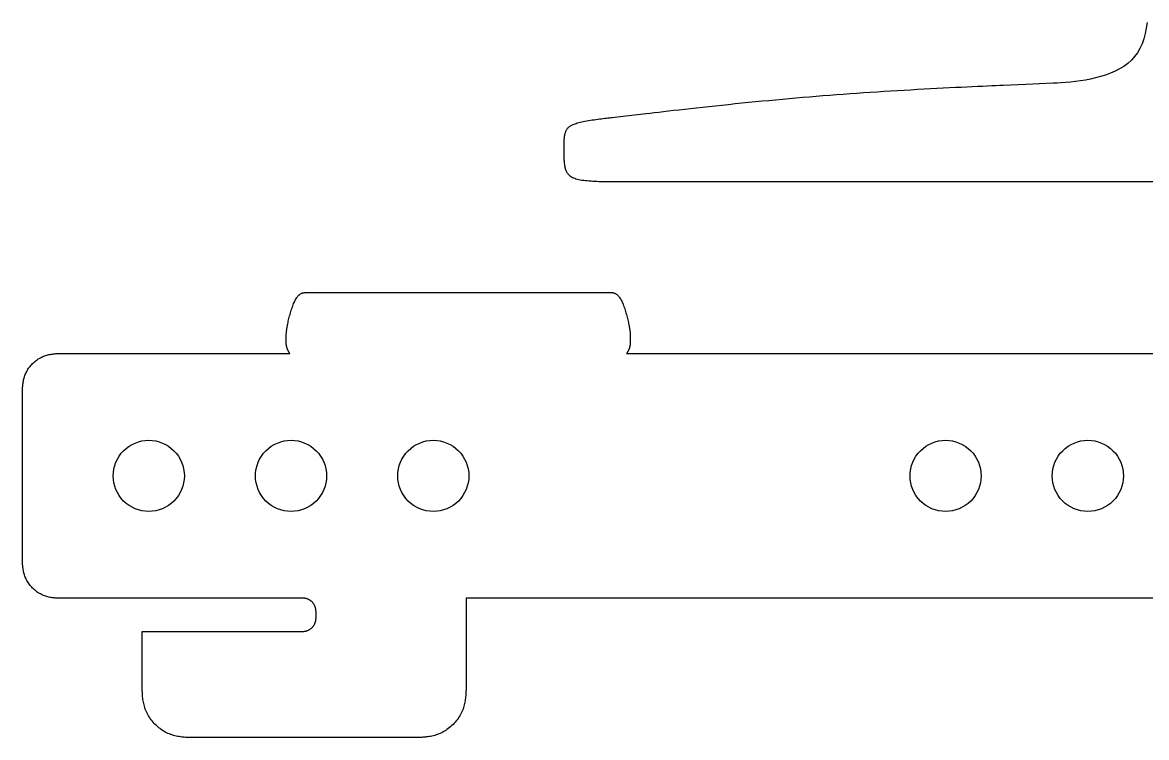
# Model space of a CAD drawing. Header units: millimetres. Extents: x 26 to 901, y 18 to 261.
# Drawn here: x 206.1 to 364.1, y 126.5 to 227 of the extents above; entities that cross this region are included whole.
import ezdxf

# ---------------------------------------------------------------- set-up
doc = ezdxf.new("R2010")
doc.units = ezdxf.units.MM

msp = doc.modelspace()

# ---------------------------------------------------------------- linework, layer by layer
at = {"flags": 128}
for points in [[(364.197594, 227.031132), (364.075621, 226.237228), (363.921145, 225.470455), (363.728304, 224.73608), (363.491238, 224.039369), (363.204083, 223.385589), (362.860978, 222.780005), (362.457967, 222.22658), (361.998712, 221.724056), (361.488782, 221.269875), (360.933746, 220.861475), (360.339173, 220.496297), (359.710629, 220.171779), (359.053685, 219.885362), (358.373908, 219.634485), (357.676867, 219.416587), (356.96813, 219.229109), (356.253267, 219.06949), (355.537844, 218.935169), (354.827432, 218.823587), (354.127598, 218.732182), (353.44391, 218.658395), (352.781938, 218.599664), (352.14725, 218.553431), (351.545414, 218.517134), (350.981998, 218.488212), (347.158733, 218.313763), (343.989364, 218.17582), (343.490585, 218.154097), (342.946642, 218.130323), (342.359912, 218.104514), (341.732773, 218.076689), (341.0676, 218.046865), (340.366772, 218.015059), (339.632665, 217.98129), (338.867656, 217.945575), (338.074122, 217.90793), (337.25444, 217.868375), (336.410987, 217.826925), (335.546139, 217.7836), (334.662274, 217.738416), (333.761769, 217.691391), (332.847, 217.642543), (331.920345, 217.591888), (330.98418, 217.539446), (330.040882, 217.485232), (329.092829, 217.429265), (328.142397, 217.371563), (327.191567, 217.312139), (326.240735, 217.250998), (325.289901, 217.188138), (324.339066, 217.123562), (323.38823, 217.057268), (322.437392, 216.989257), (321.486554, 216.91953), (320.535714, 216.848086), (319.584874, 216.774925), (318.634032, 216.700049), (317.68319, 216.623458), (316.732348, 216.54515), (315.781505, 216.465128), (314.830662, 216.38339), (313.879819, 216.299938), (312.928976, 216.214772), (311.978133, 216.127891), (311.02729, 216.039296), (310.076448, 215.948988), (309.125606, 215.856966), (308.175161, 215.763291), (307.227093, 215.668263), (306.283781, 215.572244), (305.3476, 215.475593), (304.420928, 215.378672), (303.506142, 215.281841), (302.605618, 215.185461), (301.721735, 215.089892), (300.856869, 214.995496), (300.013397, 214.902633), (299.193697, 214.811664), (298.400144, 214.722949), (297.635117, 214.636849), (296.900992, 214.553724), (296.200147, 214.473936), (295.534958, 214.397845), (294.907802, 214.325812), (294.321058, 214.258198), (293.7771, 214.195362), (290.108857, 213.770964), (288.983698, 213.64071), (288.806742, 213.620201), (288.614451, 213.597776), (288.408364, 213.573472), (288.190024, 213.547326), (287.960972, 213.519375), (287.722748, 213.489657), (287.476895, 213.458209), (287.224954, 213.425069), (286.968465, 213.390274), (286.708971, 213.353861), (286.448012, 213.315867), (286.187129, 213.27633), (285.927865, 213.235287), (285.67176, 213.192776), (285.420356, 213.148833), (285.175193, 213.103497), (284.937813, 213.056803), (284.709758, 213.008791), (284.492568, 212.959497), (284.287786, 212.908958), (284.096603, 212.85719), (283.918817, 212.804121), (283.753877, 212.749656), (283.601233, 212.693701), (283.460333, 212.636163), (283.330627, 212.576947), (283.211563, 212.515959), (283.102591, 212.453105), (283.00316, 212.38829), (282.912718, 212.321421), (282.830714, 212.252404), (282.756599, 212.181144), (282.68982, 212.107547), (282.629827, 212.03152), (282.576069, 211.952967), (282.527995, 211.871795), (282.485054, 211.78791), (282.446694, 211.701218), (282.412366, 211.611624), (282.381518, 211.519034), (282.353667, 211.423448), (282.328598, 211.32524), (282.306166, 211.224876), (282.286223, 211.122823), (282.268624, 211.019548), (282.253221, 210.915519), (282.239869, 210.811203), (282.228421, 210.707065), (282.21873, 210.603575), (282.210651, 210.501197), (282.204036, 210.400401), (282.198739, 210.301651), (282.194614, 210.205417), (282.191514, 210.112164), (282.189292, 210.02236), (282.187803, 209.936471), (282.1869, 209.854965), (282.186436, 209.778309), (282.186266, 209.706969), (282.186241, 209.224693)], [(282.186241, 209.224693), (282.186241, 208.80793), (282.186259, 208.742352), (282.186387, 208.670891), (282.186734, 208.593918), (282.187409, 208.511802), (282.188522, 208.424912), (282.190182, 208.333618), (282.192499, 208.238289), (282.195583, 208.139295), (282.199542, 208.037004), (282.204486, 207.931787), (282.210526, 207.824013), (282.217769, 207.714051), (282.226326, 207.602271), (282.236306, 207.489042), (282.247819, 207.374734), (282.260974, 207.259716), (282.27588, 207.144357), (282.292647, 207.029027), (282.311385, 206.914096), (282.332203, 206.799932), (282.355302, 206.686877), (282.381253, 206.575158), (282.410717, 206.464974), (282.444356, 206.356523), (282.482832, 206.250006), (282.526807, 206.145619), (282.576943, 206.043563), (282.633902, 205.944036), (282.698346, 205.847238), (282.770936, 205.753366), (282.852335, 205.662619), (282.943204, 205.575198), (283.044206, 205.491299), (283.156002, 205.411123), (283.279254, 205.334869), (283.414624, 205.262734), (283.562774, 205.194918), (283.724366, 205.131619), (283.900063, 205.073037), (284.090524, 205.019371), (284.296028, 204.970743), (284.515308, 204.926974), (284.74671, 204.887807), (284.988584, 204.852988), (285.239276, 204.822259), (285.497134, 204.795367), (285.760507, 204.772055), (286.027742, 204.752066), (286.297187, 204.735147), (286.567189, 204.72104), (286.836097, 204.70949), (287.102257, 204.700242), (287.364019, 204.69304), (287.619729, 204.687627), (287.867735, 204.683749), (288.106385, 204.681149), (288.334027, 204.679572), (288.549009, 204.678762), (288.749678, 204.678464), (290.108857, 204.678421), (290.112667, 204.678421), (290.13934, 204.678421), (290.211739, 204.678421), (290.352727, 204.678421), (290.585166, 204.678421), (290.931919, 204.678421), (291.415849, 204.678421), (292.059819, 204.678421), (292.886692, 204.678421), (293.91933, 204.678421), (295.180597, 204.678421), (296.693355, 204.678421), (298.480467, 204.678421), (300.564795, 204.678421), (302.969204, 204.678421), (305.716555, 204.678421), (308.829712, 204.678421), (312.331537, 204.678421), (316.244893, 204.678421), (320.592643, 204.678421), (325.386219, 204.678421), (330.591325, 204.678421), (336.162237, 204.678421), (342.053229, 204.678421), (348.218575, 204.678421), (354.612549, 204.678421), (361.189426, 204.678421), (367.90348, 204.678421)], [(366.724289, 146.116659), (363.259075, 146.116206), (359.550334, 146.115722), (355.628504, 146.11521), (351.524028, 146.114674), (347.267346, 146.114118), (342.8889, 146.113547), (338.419129, 146.112962), (333.888478, 146.112371), (329.327385, 146.111775), (324.766292, 146.111179), (320.23564, 146.110588), (315.765871, 146.110004), (311.387424, 146.109432), (307.130742, 146.108877), (303.026266, 146.108341), (299.104436, 146.107829), (295.395695, 146.107345), (291.930482, 146.106892), (288.739239, 146.106475), (285.844797, 146.106097), (283.239544, 146.105757), (280.908263, 146.105453), (278.83573, 146.105182), (277.006728, 146.104944), (275.406032, 146.104734), (274.018425, 146.104553), (272.828685, 146.104397), (271.821591, 146.104266), (270.981924, 146.104156), (270.294462, 146.104067), (269.743986, 146.103994), (269.315274, 146.103938), (268.993105, 146.103896), (268.76226, 146.103867), (268.607518, 146.103847), (268.513658, 146.103834), (268.465459, 146.103828), (268.447702, 146.103826), (268.445166, 146.103825), (268.445165, 146.103578), (268.445166, 146.101851), (268.445166, 146.097164), (268.445167, 146.088035), (268.445169, 146.072986), (268.445171, 146.050534), (268.445175, 146.019202), (268.44518, 145.977507), (268.445186, 145.92397), (268.445194, 145.85711), (268.445203, 145.775447), (268.445214, 145.677501), (268.445228, 145.561792), (268.445243, 145.426838), (268.445262, 145.271161), (268.445281, 145.093279), (268.445305, 144.891713), (268.445331, 144.664981), (268.44536, 144.411604), (268.445392, 144.130102), (268.445428, 143.819735), (268.445467, 143.482721), (268.445508, 143.122024), (268.445552, 142.740601), (268.445598, 142.341416), (268.445646, 141.927427), (268.445695, 141.501596), (268.445745, 141.066885), (268.445795, 140.62625), (268.445847, 140.182656), (268.445897, 139.739062), (268.445948, 139.298429), (268.445998, 138.863716), (268.446047, 138.437885), (268.446094, 138.023897), (268.446141, 137.624711), (268.446185, 137.24329), (268.446227, 136.882591), (268.446265, 136.545579), (268.446301, 136.23521), (268.446333, 135.953708), (268.446362, 135.700332), (268.446389, 135.4736), (268.446411, 135.272034), (268.446432, 135.094151), (268.44645, 134.938474), (268.446465, 134.803521), (268.446479, 134.687812), (268.44649, 134.589865), (268.446499, 134.508202), (268.446507, 134.441343), (268.446513, 134.387805), (268.446518, 134.346111), (268.446522, 134.314778), (268.446525, 134.292327), (268.446526, 134.277277), (268.446527, 134.268149), (268.446528, 134.263461), (268.446527, 134.261734), (268.446528, 134.261487), (268.446592, 133.551886), (268.44653, 133.440229), (268.446034, 133.318556), (268.444667, 133.187497), (268.441995, 133.047682), (268.437581, 132.899738), (268.430992, 132.744294), (268.421791, 132.58198), (268.409543, 132.413425), (268.393812, 132.239257), (268.374163, 132.060106), (268.350161, 131.8766), (268.32137, 131.689367), (268.287354, 131.499039), (268.247677, 131.306242), (268.201906, 131.111606), (268.149604, 130.91576), (268.090336, 130.719333), (268.023666, 130.522954), (267.949158, 130.327252), (267.866378, 130.132856), (267.775019, 129.940346), (267.67529, 129.75011), (267.567531, 129.562485), (267.452078, 129.37781), (267.329273, 129.196425), (267.199452, 129.018668), (267.062955, 128.844878), (266.920119, 128.675392), (266.771284, 128.51055), (266.616787, 128.350691), (266.45697, 128.196154), (266.292167, 128.047275), (266.12272, 127.904395), (265.948966, 127.767852), (265.771244, 127.637985), (265.589892, 127.515133), (265.40525, 127.399632), (265.217655, 127.291824), (265.027447, 127.192046), (264.834963, 127.100637), (264.640591, 127.017807), (264.444912, 126.943249), (264.248554, 126.876527), (264.052147, 126.817207), (263.856318, 126.764855), (263.661699, 126.719033), (263.468916, 126.679307), (263.278601, 126.645241), (263.091381, 126.616401), (262.907885, 126.592351), (262.728743, 126.572655), (262.554584, 126.556879), (262.386036, 126.544587), (262.223729, 126.535344), (262.068292, 126.528714), (261.920352, 126.524263), (261.780541, 126.521554), (261.649486, 126.520153), (261.527818, 126.519625), (260.706582, 126.519413), (260.705956, 126.519413), (260.701576, 126.519413), (260.689686, 126.519411), (260.666533, 126.519409), (260.628362, 126.519403), (260.571418, 126.519397), (260.491946, 126.519387), (260.386193, 126.519374), (260.250404, 126.519358), (260.080822, 126.519337), (259.873696, 126.519313), (259.625269, 126.519282), (259.331788, 126.519247), (258.989498, 126.519205), (258.594644, 126.519157), (258.14347, 126.519103), (257.632225, 126.519041), (257.057152, 126.518971), (256.414497, 126.518893), (255.700505, 126.518807), (254.913299, 126.518711), (254.058512, 126.518608), (253.143652, 126.518497), (252.176227, 126.51838), (251.163748, 126.518257), (250.113723, 126.518131), (249.033662, 126.518), (247.931074, 126.517866), (246.813467, 126.517731), (245.688351, 126.517595), (244.563236, 126.517459), (243.445629, 126.517323), (242.343041, 126.517189), (241.26298, 126.517059), (240.212955, 126.516931), (239.200476, 126.516809), (238.233052, 126.516692), (237.318191, 126.516581), (236.463404, 126.516477), (235.676199, 126.516382), (234.962206, 126.516296), (234.319551, 126.516218), (233.744478, 126.516149), (233.233232, 126.516086), (232.78206, 126.516031), (232.387205, 126.515984), (232.044914, 126.515942), (231.751434, 126.515907), (231.503007, 126.515877), (231.295881, 126.515852), (231.1263, 126.515831), (230.99051, 126.515815), (230.884757, 126.515802), (230.805286, 126.515792), (230.748341, 126.515785), (230.710169, 126.515781), (230.687017, 126.515778), (230.675128, 126.515777), (230.670747, 126.515776), (230.670121, 126.515776), (229.960502, 126.515674), (229.848842, 126.51573), (229.727167, 126.51622), (229.596105, 126.517581), (229.456286, 126.520245), (229.308338, 126.52465), (229.152892, 126.531231), (228.990574, 126.540425), (228.822016, 126.552664), (228.647846, 126.568386), (228.468692, 126.588026), (228.285183, 126.612019), (228.097948, 126.640802), (227.907619, 126.674808), (227.714821, 126.714475), (227.520184, 126.760237), (227.324338, 126.81253), (227.127911, 126.871789), (226.931534, 126.938451), (226.735834, 127.012949), (226.54144, 127.095721), (226.348934, 127.187072), (226.158701, 127.286793), (225.971081, 127.394545), (225.786412, 127.50999), (225.605034, 127.632789), (225.427284, 127.762603), (225.253501, 127.899094), (225.084024, 128.041925), (224.919191, 128.190755), (224.759341, 128.345245), (224.604813, 128.50506), (224.455945, 128.669858), (224.313077, 128.839302), (224.176546, 129.013053), (224.04669, 129.190772), (223.92385, 129.372122), (223.808363, 129.556763), (223.700568, 129.744357), (223.600803, 129.934564), (223.509409, 130.127048), (223.426592, 130.32142), (223.352048, 130.517102), (223.285341, 130.713461), (223.226036, 130.90987), (223.173697, 131.105701), (223.12789, 131.300323), (223.088178, 131.493108), (223.054128, 131.683428), (223.025301, 131.870651), (223.001265, 132.054151), (222.981582, 132.233297), (222.965819, 132.407459), (222.95354, 132.576011), (222.94431, 132.738323), (222.937692, 132.893764), (222.933252, 133.041707), (222.930554, 133.181522), (222.929163, 133.31258), (222.928644, 133.434253), (222.928497, 134.255511), (222.928496, 134.255661), (222.928496, 134.256704), (222.928496, 134.259536), (222.928495, 134.265051), (222.928493, 134.274143), (222.928491, 134.287707), (222.928489, 134.306637), (222.928485, 134.331827), (222.92848, 134.364172), (222.928474, 134.404565), (222.928467, 134.453901), (222.928457, 134.513075), (222.928447, 134.582981), (222.928435, 134.664513), (222.92842, 134.758566), (222.928404, 134.866033), (222.928385, 134.98781), (222.928365, 135.124789), (222.928341, 135.277867), (222.928315, 135.447936), (222.928286, 135.635445), (222.928256, 135.839052), (222.928223, 136.056967), (222.928188, 136.287404), (222.928151, 136.528572), (222.928113, 136.778682), (222.928075, 137.035949), (222.928034, 137.29858), (222.927994, 137.564788), (222.927953, 137.832786), (222.927912, 138.100783), (222.927873, 138.366993), (222.927832, 138.629624), (222.927793, 138.886889), (222.927755, 139.137001), (222.927718, 139.378169), (222.927684, 139.608605), (222.927651, 139.826521), (222.92762, 140.030128), (222.927591, 140.217637), (222.927565, 140.387706), (222.927542, 140.540783), (222.927521, 140.677763), (222.927503, 140.799539), (222.927487, 140.907007), (222.927472, 141.001059), (222.92746, 141.082591), (222.927449, 141.152497), (222.92744, 141.211671), (222.927433, 141.261008), (222.927426, 141.301401), (222.927422, 141.333746), (222.927417, 141.358936), (222.927415, 141.377866), (222.927413, 141.39143), (222.927412, 141.400522), (222.927411, 141.406036), (222.927411, 141.408869), (222.92741, 141.409912), (222.92741, 141.410061), (222.92787, 141.410062), (222.931087, 141.410061), (222.93982, 141.410063), (222.956827, 141.410065), (222.984865, 141.410069), (223.026691, 141.410075), (223.085065, 141.410083), (223.162744, 141.410093), (223.262484, 141.410108), (223.387045, 141.410125), (223.539185, 141.410145), (223.721659, 141.410171), (223.937228, 141.410201), (224.188648, 141.410236), (224.478678, 141.410276), (224.810075, 141.410322), (225.185597, 141.410374), (225.608002, 141.410433), (226.080048, 141.410498), (226.604491, 141.410571), (227.182712, 141.41065), (227.810573, 141.410737), (228.48256, 141.410831), (229.193155, 141.410929), (229.936845, 141.411033), (230.708113, 141.411139), (231.501443, 141.411249), (232.311321, 141.411361), (233.132229, 141.411475), (233.958653, 141.41159), (234.785077, 141.411704), (235.605985, 141.411818), (236.415862, 141.411929), (237.209193, 141.412039), (237.98046, 141.412146), (238.72415, 141.41225), (239.434745, 141.412348), (240.106732, 141.412441), (240.734593, 141.412529), (241.312814, 141.412608), (241.837258, 141.412681), (242.309304, 141.412746), (242.731708, 141.412805), (243.10723, 141.412857), (243.438627, 141.412903), (243.728657, 141.412943), (243.980077, 141.412978), (244.195646, 141.413008), (244.378121, 141.413033), (244.530261, 141.413054), (244.654821, 141.413071), (244.754562, 141.413085), (244.832241, 141.413096), (244.890614, 141.413104), (244.932441, 141.41311), (244.960478, 141.413114), (244.977486, 141.413116), (244.986218, 141.413117), (244.989436, 141.413117), (244.989895, 141.413117), (245.206667, 141.413141), (245.240777, 141.413167), (245.277947, 141.413326), (245.317986, 141.41375), (245.360703, 141.414572), (245.405907, 141.415924), (245.453408, 141.417939), (245.503013, 141.420751), (245.554531, 141.424489), (245.607772, 141.429288), (245.662544, 141.435281), (245.718657, 141.442599), (245.775919, 141.451374), (245.834138, 141.461741), (245.893124, 141.473831), (245.952686, 141.487776), (246.012632, 141.50371), (246.072772, 141.521763), (246.132913, 141.542071), (246.192866, 141.564763), (246.252438, 141.589974), (246.311453, 141.617796), (246.369792, 141.648166), (246.427349, 141.680982), (246.484017, 141.716137), (246.539692, 141.753532), (246.594269, 141.793062), (246.647642, 141.834623), (246.699705, 141.878116), (246.750352, 141.923432), (246.799479, 141.970473), (246.846979, 142.019133), (246.892749, 142.06931), (246.93668, 142.120901), (246.978669, 142.173802), (247.018609, 142.227911), (247.056396, 142.283125), (247.091924, 142.33934), (247.125087, 142.396453), (247.15578, 142.454362), (247.183897, 142.512963), (247.209372, 142.572138), (247.232302, 142.631711), (247.252817, 142.69149), (247.271054, 142.751283), (247.287147, 142.8109), (247.301228, 142.870149), (247.313432, 142.928838), (247.323895, 142.986776), (247.332749, 143.043771), (247.340129, 143.099632), (247.346168, 143.154169), (247.351002, 143.207187), (247.354763, 143.258497), (247.357587, 143.307908), (247.359607, 143.355227), (247.360958, 143.400262), (247.361773, 143.442824), (247.362186, 143.48272), (247.362333, 143.519759), (247.362286, 143.769761), (247.362229, 143.98568), (247.362198, 144.019655), (247.362032, 144.056678), (247.3616, 144.096558), (247.360765, 144.139102), (247.359396, 144.184119), (247.357359, 144.231419), (247.354523, 144.280809), (247.35075, 144.332099), (247.34591, 144.385098), (247.339869, 144.439613), (247.332492, 144.495454), (247.323648, 144.55243), (247.313203, 144.610348), (247.301022, 144.669018), (247.286974, 144.728248), (247.270923, 144.787848), (247.252737, 144.847624), (247.232283, 144.907388), (247.209427, 144.966947), (247.184036, 145.02611), (247.156016, 145.084699), (247.125431, 145.142597), (247.092384, 145.199703), (247.05698, 145.25591), (247.019324, 145.311118), (246.979517, 145.365221), (246.937664, 145.418118), (246.89387, 145.469705), (246.848237, 145.519878), (246.800869, 145.568535), (246.751869, 145.615572), (246.701343, 145.660886), (246.649394, 145.704374), (246.596125, 145.745932), (246.541641, 145.785459), (246.486044, 145.822849), (246.429438, 145.858001), (246.371929, 145.890809), (246.313618, 145.921173), (246.254611, 145.948988), (246.195026, 145.974191), (246.135039, 145.996873), (246.074846, 146.01717), (246.014637, 146.035212), (245.954607, 146.051133), (245.894947, 146.065066), (245.835851, 146.077141), (245.777512, 146.087494), (245.72012, 146.096256), (245.663871, 146.103559), (245.608957, 146.109537), (245.555571, 146.114321), (245.503906, 146.118047), (245.454153, 146.120843), (245.406505, 146.122845), (245.361157, 146.124183), (245.3183, 146.124993), (245.278127, 146.125405), (245.240831, 146.125552), (244.989096, 146.125525), (244.988633, 146.125525), (244.985395, 146.125524), (244.976607, 146.125524), (244.959492, 146.125521), (244.931277, 146.125518), (244.889186, 146.125513), (244.830443, 146.125506), (244.752275, 146.125497), (244.651903, 146.125484), (244.526554, 146.125469), (244.373453, 146.125451), (244.189825, 146.125429), (243.972893, 146.125403), (243.719883, 146.125373), (243.428019, 146.125338), (243.094527, 146.125298), (242.716632, 146.125253), (242.291556, 146.125202), (241.816527, 146.125145), (241.288767, 146.125081), (240.706891, 146.125012), (240.07506, 146.124936), (239.398825, 146.124855), (238.683736, 146.12477), (237.935345, 146.12468), (237.159201, 146.124588), (236.360855, 146.124491), (235.545858, 146.124394), (234.71976, 146.124295), (233.888112, 146.124196), (233.056462, 146.124096), (232.230364, 146.123997), (231.415367, 146.1239), (230.617021, 146.123803), (229.840877, 146.123711), (229.092486, 146.123621), (228.377398, 146.123535), (227.701163, 146.123455), (227.069332, 146.123379), (226.487455, 146.123309), (225.959696, 146.123246), (225.484667, 146.123189), (225.059591, 146.123139), (224.681696, 146.123093), (224.348203, 146.123052), (224.05634, 146.123017), (223.80333, 146.122988), (223.586398, 146.122962), (223.402769, 146.12294), (223.249668, 146.122921), (223.12432, 146.122907), (223.023948, 146.122895), (222.945779, 146.122885), (222.887036, 146.122878), (222.844945, 146.122873), (222.81673, 146.122869), (222.799616, 146.122868), (222.790827, 146.122866), (222.78759, 146.122866), (222.787127, 146.122866), (222.767858, 146.12285), (222.764826, 146.122847), (222.76152, 146.122843), (222.757952, 146.122837), (222.754142, 146.122827), (222.7501, 146.122813), (222.745844, 146.122794), (222.741385, 146.122768), (222.736742, 146.122734), (222.731927, 146.122693), (222.726955, 146.122641), (222.721843, 146.122579), (222.716602, 146.122505), (222.711248, 146.122419), (222.705797, 146.122319), (222.700264, 146.122204), (222.694662, 146.122073), (222.689006, 146.121927), (222.68331, 146.121761), (222.677592, 146.121577), (222.671864, 146.121373), (222.666139, 146.121148), (222.660418, 146.120903), (222.654703, 146.120637), (222.648993, 146.120349), (222.643288, 146.120042), (222.637589, 146.119713), (222.631894, 146.119365), (222.626204, 146.118995), (222.62052, 146.118606), (222.614841, 146.118196), (222.609166, 146.117767), (222.603495, 146.117317), (222.597831, 146.116847), (222.592171, 146.116358), (222.586516, 146.115849), (222.580866, 146.11532), (222.57522, 146.114771), (222.569579, 146.114203), (222.563943, 146.113615), (222.558313, 146.113008), (222.552688, 146.112382), (222.547081, 146.11174), (222.541508, 146.111084), (222.53598, 146.110418), (222.530511, 146.109745), (222.525116, 146.109068), (222.519808, 146.108389), (222.5146, 146.107712), (222.509507, 146.107039), (222.504542, 146.106374), (222.49972, 146.105719), (222.495052, 146.105079), (222.490554, 146.104455), (222.486239, 146.10385), (222.48212, 146.103267), (222.478213, 146.102711), (222.474529, 146.102183), (222.471084, 146.101686), (222.46789, 146.101224), (222.446353, 146.0981), (222.446138, 146.098101), (222.444631, 146.0981), (222.440539, 146.0981), (222.432571, 146.098099), (222.419436, 146.098097), (222.399839, 146.098095), (222.37249, 146.098092), (222.336096, 146.098088), (222.289367, 146.098083), (222.231009, 146.098077), (222.15973, 146.098069), (222.074237, 146.09806), (221.973241, 146.098048), (221.855447, 146.098035), (221.719564, 146.09802), (221.564301, 146.098002), (221.388363, 146.097983), (221.190462, 146.097961), (220.969303, 146.097937), (220.723594, 146.09791), (220.452691, 146.09788), (220.15853, 146.097847), (219.843695, 146.097812), (219.510771, 146.097775), (219.162344, 146.097736), (218.800995, 146.097696), (218.42931, 146.097656), (218.049872, 146.097614), (217.665266, 146.097571), (217.278076, 146.097528), (216.890886, 146.097485), (216.506279, 146.097442), (216.126842, 146.097401), (215.755157, 146.097359), (215.393808, 146.097319), (215.04538, 146.09728), (214.712458, 146.097244), (214.397623, 146.097209), (214.103461, 146.097177), (213.832558, 146.097146), (213.586849, 146.097119), (213.36569, 146.097094), (213.167788, 146.097073), (212.991851, 146.097053), (212.836587, 146.097036), (212.700705, 146.09702), (212.582911, 146.097008), (212.481914, 146.096997), (212.396423, 146.096987), (212.325144, 146.096979), (212.266785, 146.096972), (212.220056, 146.096967), (212.183661, 146.096963), (212.156313, 146.09696), (212.136716, 146.096958), (212.12358, 146.096957), (212.115612, 146.096956), (212.111521, 146.096956), (212.110014, 146.096956), (212.109799, 146.096955), (211.55794, 146.09689), (211.471104, 146.096936), (211.376479, 146.09732), (211.274554, 146.098379), (211.165819, 146.100455), (211.050763, 146.103884), (210.929873, 146.109005), (210.803639, 146.116157), (210.672552, 146.12568), (210.5371, 146.13791), (210.397772, 146.153188), (210.255055, 146.17185), (210.109441, 146.194238), (209.961418, 146.220689), (209.811475, 146.251542), (209.660101, 146.287134), (209.507786, 146.327806), (209.355017, 146.373895), (209.202286, 146.425742), (209.050079, 146.483683), (208.898887, 146.548058), (208.749161, 146.619105), (208.601202, 146.696661), (208.455273, 146.780463), (208.311639, 146.870248), (208.170563, 146.965752), (208.032308, 147.066712), (207.897137, 147.172865), (207.765314, 147.283946), (207.637104, 147.399695), (207.512769, 147.519846), (207.392573, 147.644136), (207.276779, 147.772303), (207.165651, 147.904084), (207.059452, 148.039213), (206.958447, 148.17743), (206.862898, 148.318469), (206.773069, 148.462068), (206.689224, 148.607964), (206.611625, 148.755893), (206.540537, 148.905592), (206.476124, 149.05676), (206.418145, 149.208946), (206.366263, 149.361659), (206.320139, 149.514412), (206.279434, 149.666715), (206.243811, 149.818078), (206.212929, 149.968012), (206.18645, 150.116028), (206.164036, 150.261637), (206.145348, 150.40435), (206.130047, 150.543676), (206.117795, 150.679128), (206.108252, 150.810216), (206.10108, 150.936449), (206.095941, 151.057342), (206.092495, 151.172401), (206.090405, 151.28114), (206.089329, 151.383068), (206.088933, 151.477695), (206.088863, 152.116413), (206.088864, 152.116879), (206.088864, 152.12014), (206.088862, 152.128991), (206.08886, 152.14623), (206.088856, 152.174647), (206.088849, 152.217043), (206.088841, 152.276209), (206.08883, 152.354943), (206.088815, 152.456038), (206.088796, 152.582292), (206.088775, 152.736497), (206.088747, 152.921452), (206.088715, 153.139949), (206.088679, 153.394783), (206.088636, 153.688753), (206.088587, 154.024652), (206.088532, 154.405275), (206.08847, 154.833417), (206.088401, 155.311874), (206.088324, 155.843442), (206.088239, 156.429517), (206.088146, 157.065907), (206.088048, 157.747022), (206.087944, 158.467271), (206.087835, 159.221062), (206.087721, 160.002807), (206.087604, 160.806913), (206.087486, 161.627791), (206.087365, 162.459851), (206.087245, 163.2975), (206.087123, 164.13515), (206.087002, 164.967208), (206.086883, 165.788087), (206.086767, 166.592193), (206.086654, 167.373937), (206.086544, 168.12773), (206.08644, 168.847978), (206.086341, 169.529092), (206.086249, 170.165482), (206.086164, 170.751557), (206.086087, 171.283125), (206.086018, 171.761583), (206.085956, 172.189725), (206.085901, 172.570348), (206.085852, 172.906246), (206.08581, 173.200215), (206.085773, 173.455052), (206.085741, 173.673548), (206.085715, 173.858503), (206.085692, 174.012708), (206.085673, 174.138961), (206.085659, 174.240056), (206.085648, 174.31879), (206.085639, 174.377957), (206.085632, 174.420352), (206.085629, 174.448771), (206.085626, 174.466008), (206.085625, 174.474859), (206.085624, 174.478121), (206.085624, 174.478586), (206.085556, 175.030537), (206.085602, 175.117388), (206.085986, 175.212029), (206.087046, 175.31397), (206.089121, 175.422723), (206.092549, 175.537798), (206.097671, 175.658706), (206.104823, 175.784958), (206.114347, 175.916064), (206.126577, 176.051535), (206.141856, 176.190882), (206.160521, 176.333616), (206.182911, 176.479247), (206.209364, 176.627286), (206.240221, 176.777244), (206.275818, 176.928632), (206.316494, 177.080959), (206.362589, 177.233738), (206.414441, 177.386479), (206.47239, 177.538692), (206.536772, 177.689888), (206.607828, 177.839616), (206.685393, 177.987575), (206.769206, 178.1335), (206.859002, 178.27713), (206.954517, 178.418201), (207.055488, 178.55645), (207.161653, 178.691613), (207.272748, 178.823426), (207.388509, 178.951627), (207.508673, 179.075953), (207.632976, 179.19614), (207.761156, 179.311925), (207.892948, 179.423044), (208.02809, 179.529235), (208.166318, 179.630234), (208.307368, 179.725777), (208.450979, 179.815602), (208.596884, 179.899445), (208.744823, 179.977043), (208.894531, 180.048132), (209.045707, 180.112551), (209.197899, 180.170536), (209.350619, 180.222427), (209.503377, 180.26856), (209.655685, 180.309277), (209.807051, 180.344914), (209.956989, 180.375811), (210.105008, 180.402306), (210.250619, 180.424737), (210.393334, 180.443442), (210.532663, 180.458762), (210.668115, 180.471033), (210.799204, 180.480594), (210.925438, 180.487786), (211.04633, 180.492943), (211.161389, 180.496407), (211.270127, 180.498516), (211.372055, 180.499607), (211.466683, 180.50002), (212.105398, 180.500195), (212.106055, 180.500196), (212.110658, 180.500196), (212.123154, 180.500197), (212.147486, 180.5002), (212.187601, 180.500205), (212.247445, 180.500213), (212.330964, 180.500223), (212.442103, 180.500237), (212.584807, 180.500255), (212.763025, 180.500277), (212.980699, 180.500304), (213.241777, 180.500336), (213.550204, 180.500374), (213.909926, 180.500418), (214.324888, 180.50047), (214.799038, 180.500529), (215.336319, 180.500595), (215.940678, 180.500671), (216.616062, 180.500755), (217.366414, 180.500847), (218.193709, 180.50095), (219.092028, 180.501061), (220.053478, 180.501181), (221.070169, 180.501307), (222.13421, 180.501439), (223.237708, 180.501576), (224.372772, 180.501717), (225.531511, 180.50186), (226.706033, 180.502006), (227.888447, 180.502153), (229.07086, 180.502299), (230.245381, 180.502445), (231.404121, 180.502589), (232.539185, 180.50273), (233.642683, 180.502867), (234.706724, 180.502999), (235.723415, 180.503125), (236.684866, 180.503243), (237.583184, 180.503355), (238.410479, 180.503457), (239.160831, 180.503551), (239.836214, 180.503634), (240.440574, 180.503709), (240.977855, 180.503776), (241.452004, 180.503835), (241.866967, 180.503886), (242.226689, 180.503931), (242.535115, 180.503969), (242.796194, 180.504002), (243.013869, 180.504028), (243.192085, 180.50405), (243.33479, 180.504068), (243.44593, 180.504082), (243.529449, 180.504093), (243.589293, 180.5041), (243.629407, 180.504105), (243.65374, 180.504108), (243.666235, 180.50411), (243.670838, 180.50411), (243.671496, 180.50411), (243.617606, 180.592374), (243.609128, 180.606266), (243.599899, 180.621429), (243.589975, 180.637811), (243.579415, 180.655357), (243.568275, 180.674015), (243.556611, 180.693731), (243.544483, 180.714453), (243.531946, 180.736127), (243.519057, 180.758701), (243.505874, 180.782121), (243.492454, 180.806335), (243.478853, 180.831289), (243.465129, 180.85693), (243.45134, 180.883206), (243.437542, 180.910062), (243.423792, 180.937446), (243.410147, 180.965305), (243.396665, 180.993587), (243.383403, 181.022236), (243.370417, 181.051202), (243.357757, 181.080439), (243.345438, 181.109929), (243.333467, 181.139669), (243.32185, 181.169648), (243.310595, 181.199862), (243.29971, 181.230301), (243.289199, 181.260959), (243.279073, 181.291828), (243.269335, 181.322901), (243.259996, 181.35417), (243.251058, 181.38563), (243.242533, 181.417271), (243.234425, 181.449086), (243.226743, 181.481067), (243.219491, 181.51321), (243.21268, 181.545504), (243.206313, 181.577943), (243.2004, 181.610521), (243.194945, 181.643228), (243.189958, 181.676059), (243.185441, 181.708992), (243.181374, 181.741949), (243.177732, 181.77484), (243.174493, 181.807575), (243.171634, 181.840061), (243.16913, 181.872208), (243.166959, 181.903925), (243.165095, 181.935123), (243.163516, 181.965708), (243.162197, 181.995591), (243.161117, 182.024681), (243.160249, 182.052886), (243.159572, 182.080116), (243.159061, 182.106282), (243.158693, 182.131289), (243.158442, 182.155049), (243.158288, 182.177469), (243.158205, 182.198461), (243.158171, 182.217931), (243.158119, 182.34928), (243.158143, 182.655261), (243.158176, 182.703478), (243.15838, 182.756435), (243.158928, 182.814283), (243.159991, 182.877171), (243.16174, 182.94525), (243.164348, 183.018671), (243.167986, 183.097583), (243.172825, 183.182138), (243.179037, 183.272485), (243.186793, 183.368774), (243.196266, 183.471157), (243.207627, 183.579783), (243.221046, 183.694803), (243.236697, 183.816366), (243.254749, 183.944624), (243.275376, 184.079727), (243.298748, 184.221825), (243.325037, 184.371068), (243.354416, 184.527607), (243.387054, 184.691592), (243.423073, 184.862983), (243.46239, 185.040982), (243.504871, 185.224598), (243.55038, 185.412844), (243.598785, 185.604729), (243.649951, 185.799266), (243.703745, 185.995464), (243.76003, 186.192334), (243.818675, 186.388887), (243.879544, 186.584135), (243.942503, 186.777089), (244.007419, 186.966758), (244.074157, 187.152153), (244.142582, 187.332287), (244.212561, 187.506168), (244.283961, 187.672811), (244.356646, 187.831222), (244.430482, 187.980416), (244.505335, 188.1194), (244.581071, 188.247188), (244.657538, 188.363057), (244.734506, 188.467349), (244.811731, 188.560672), (244.888965, 188.643638), (244.965963, 188.716855), (245.042476, 188.780932), (245.11826, 188.83648), (245.193066, 188.884105), (245.26665, 188.92442), (245.338765, 188.958032), (245.409162, 188.985551), (245.477598, 189.007586), (245.543825, 189.024747), (245.607595, 189.037643), (245.668664, 189.046883), (245.726784, 189.053076), (245.781709, 189.056833), (245.833192, 189.058761), (245.880987, 189.059471), (246.203589, 189.059566), (246.20447, 189.059565), (246.210638, 189.059566), (246.227378, 189.059569), (246.259978, 189.059573), (246.313724, 189.05958), (246.393902, 189.05959), (246.505799, 189.059605), (246.654701, 189.059625), (246.845895, 189.05965), (247.084667, 189.059681), (247.376304, 189.059719), (247.726093, 189.059765), (248.139318, 189.05982), (248.621268, 189.059883), (249.177229, 189.059956), (249.812487, 189.060039), (250.532328, 189.060134), (251.342039, 189.06024), (252.246906, 189.060359), (253.252217, 189.060491), (254.360613, 189.060636), (255.564166, 189.060794), (256.852303, 189.060963), (258.21445, 189.061142), (259.640036, 189.06133), (261.118485, 189.061523), (262.639226, 189.061723), (264.191686, 189.061927), (265.765292, 189.062134), (267.349471, 189.062341), (268.933651, 189.06255), (270.507256, 189.062756), (272.059716, 189.062961), (273.580458, 189.06316), (275.058908, 189.063353), (276.484492, 189.063541), (277.84664, 189.06372), (279.134776, 189.063889), (280.338329, 189.064048), (281.446726, 189.064192), (282.452037, 189.064324), (283.356903, 189.064443), (284.166615, 189.064549), (284.886456, 189.064644), (285.521713, 189.064728), (286.077674, 189.0648), (286.559624, 189.064864), (286.97285, 189.064918), (287.322638, 189.064964), (287.614275, 189.065002), (287.853047, 189.065033), (288.044242, 189.065059), (288.193143, 189.065078), (288.30504, 189.065092), (288.385219, 189.065103), (288.438964, 189.06511), (288.471565, 189.065115), (288.488305, 189.065117), (288.494472, 189.065118), (288.495353, 189.065118), (288.774057, 189.065129), (288.817912, 189.06503), (288.8657, 189.064321), (288.917178, 189.062395), (288.972097, 189.058639), (289.03021, 189.052449), (289.091274, 189.043211), (289.155041, 189.030319), (289.221264, 189.013161), (289.289698, 188.991131), (289.360095, 188.963618), (289.432211, 188.930012), (289.505797, 188.889705), (289.580609, 188.842088), (289.656401, 188.78655), (289.732925, 188.722483), (289.809936, 188.649279), (289.887186, 188.566326), (289.964431, 188.473017), (290.041423, 188.368742), (290.117917, 188.252892), (290.193684, 188.125123), (290.268572, 187.986159), (290.342447, 187.836988), (290.415172, 187.678599), (290.486616, 187.511983), (290.556641, 187.338126), (290.625115, 187.158018), (290.691902, 186.972648), (290.756868, 186.783005), (290.819879, 186.590078), (290.880801, 186.394856), (290.939497, 186.198328), (290.995835, 186.001481), (291.04968, 185.805307), (291.100897, 185.610793), (291.14935, 185.418929), (291.194907, 185.230703), (291.237433, 185.047104), (291.276793, 184.869121), (291.312853, 184.697744), (291.345528, 184.533771), (291.37494, 184.37724), (291.401261, 184.228005), (291.424662, 184.085913), (291.445315, 183.950813), (291.463391, 183.822558), (291.479063, 183.700995), (291.492502, 183.585974), (291.50388, 183.477347), (291.513368, 183.374961), (291.521138, 183.278667), (291.527362, 183.188317), (291.532212, 183.103757), (291.535859, 183.024838), (291.538475, 182.951412), (291.540232, 182.883327), (291.541301, 182.820432), (291.541854, 182.762578), (291.542063, 182.709615), (291.54215, 182.355376), (291.542154, 182.241905), (291.542151, 182.224049), (291.542124, 182.20458), (291.54205, 182.183593), (291.541905, 182.161174), (291.541666, 182.137419), (291.541308, 182.112414), (291.54081, 182.086254), (291.540145, 182.059027), (291.539291, 182.030824), (291.538226, 182.001738), (291.536922, 181.971858), (291.535361, 181.941276), (291.533515, 181.910081), (291.531361, 181.878365), (291.528878, 181.846221), (291.52604, 181.813737), (291.522823, 181.781003), (291.519205, 181.748113), (291.515162, 181.715157), (291.51067, 181.682225), (291.50571, 181.649393), (291.500284, 181.616684), (291.4944, 181.584106), (291.488062, 181.551664), (291.481281, 181.519368), (291.47406, 181.487223), (291.466407, 181.455238), (291.458329, 181.42342), (291.449832, 181.391776), (291.440925, 181.360315), (291.431612, 181.329042), (291.421901, 181.297965), (291.4118, 181.267093), (291.401313, 181.236432), (291.39045, 181.20599), (291.379216, 181.175774), (291.367617, 181.145791), (291.355662, 181.116049), (291.343355, 181.086556), (291.330706, 181.057319), (291.317728, 181.028352), (291.30447, 180.999702), (291.290989, 180.97142), (291.277345, 180.943562), (291.263592, 180.916177), (291.249789, 180.889322), (291.235993, 180.863048), (291.222262, 180.837409), (291.208652, 180.812456), (291.19522, 180.788244), (291.182026, 180.764825), (291.169125, 180.742253), (291.156574, 180.720581), (291.144432, 180.699862), (291.132755, 180.680147), (291.121602, 180.661492), (291.111028, 180.643947), (291.101092, 180.627568), (291.091851, 180.612407), (291.029401, 180.510264), (291.031923, 180.510264), (291.049575, 180.510267), (291.09749, 180.510273), (291.190798, 180.510285), (291.34463, 180.510305), (291.574119, 180.510335), (291.894391, 180.510377), (292.320582, 180.510432), (292.867821, 180.510503), (293.551239, 180.510592), (294.385967, 180.5107), (295.387137, 180.510831), (296.569879, 180.510985), (297.949324, 180.511164), (299.540604, 180.511371), (301.358849, 180.511607), (303.41919, 180.511875), (305.73676, 180.512176), (308.326687, 180.512513), (311.204104, 180.512887), (314.376576, 180.513299), (317.821407, 180.513748), (321.508334, 180.514227), (325.407095, 180.514734), (329.48743, 180.515265), (333.719073, 180.515814), (338.071765, 180.516381), (342.515244, 180.516958), (347.019247, 180.517543), (351.553511, 180.518133), (356.087775, 180.518723), (360.591779, 180.519308), (365.035257, 180.519887)]]:
    msp.add_lwpolyline(points, dxfattribs=at)
for points in [[(228.844741, 163.2975, -0.414214), (223.844741, 158.2975, -0.414214), (218.844741, 163.2975, -0.414214), (223.844741, 168.2975, -0.414214), (228.844741, 163.2975)], [(248.844741, 163.2975, -0.414214), (243.844741, 158.2975, -0.414214), (238.844741, 163.2975, -0.414214), (243.844741, 168.2975, -0.414214), (248.844741, 163.2975)], [(268.844741, 163.2975, -0.414214), (263.844741, 158.2975, -0.414214), (258.844741, 163.2975, -0.414214), (263.844741, 168.2975, -0.414214), (268.844741, 163.2975)], [(340.874099, 163.2975, -0.414214), (335.874099, 158.2975, -0.414214), (330.874099, 163.2975, -0.414214), (335.874099, 168.2975, -0.414214), (340.874099, 163.2975)], [(360.874099, 163.2975, -0.414214), (355.874099, 158.2975, -0.414214), (350.874099, 163.2975, -0.414214), (355.874099, 168.2975, -0.414214), (360.874099, 163.2975)]]:
    msp.add_lwpolyline(points, format="xyb", dxfattribs=at)

doc.saveas('drawing.dxf')
